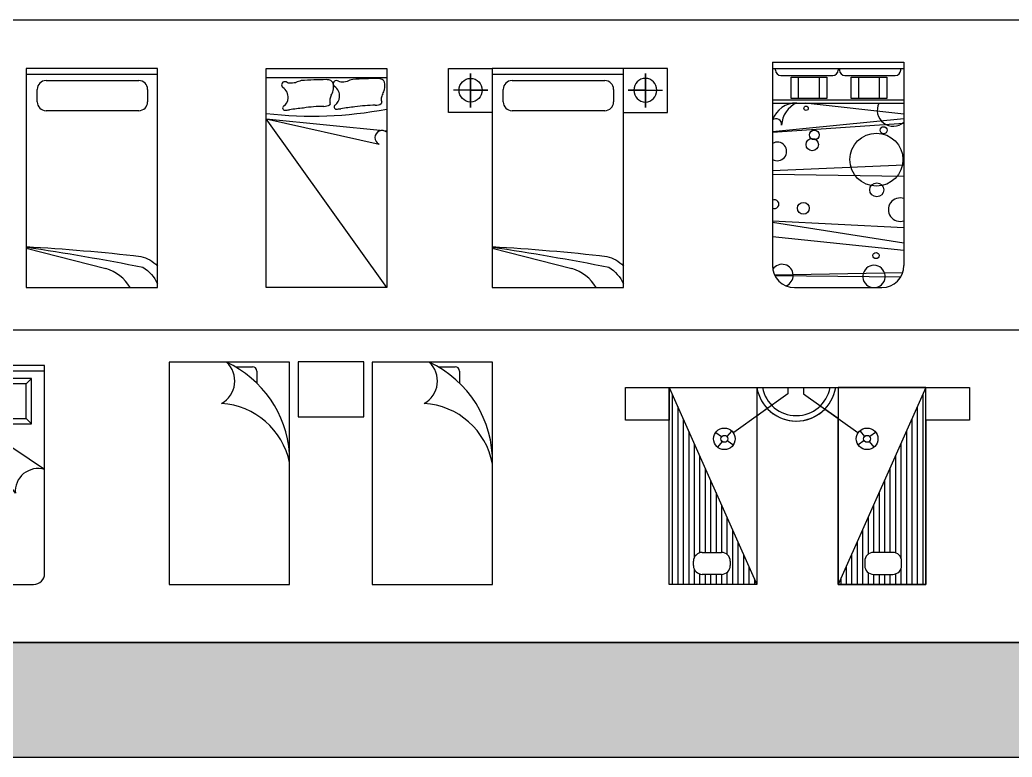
# Model space of a CAD drawing. Header units: millimetres. Extents: x 1787 to 68324, y 1435 to 30835.
# Drawn here: x 38376 to 47442, y 1435 to 8173 of the extents above; entities that cross this region are included whole.
import ezdxf

# ---------------------------------------------------------------- set-up
doc = ezdxf.new("R2010")
doc.units = ezdxf.units.MM
doc.layers.add('www.cad-blocks.net', color=7, linetype='Continuous')

# ---------------------------------------------------------------- blocks, each defined once
blk = doc.blocks.new('A$C289B5ABC')
for p, q in [((0, 0.1), (0, 2)), ((0, 2), (1.2, 2)), ((1.2, 2), (1.2, 0.1)), ((1.2397, 1.9975), (1.8897, 1.9975)), ((1.2397, 1.5475), (1.2397, 1.9975)), ((1.8897, 1.9975), (1.8897, 1.5475)), ((1.9294, 2), (1.9294, 0.1)), ((3.1294, 2), (1.9294, 2)), ((3.1294, 0.1), (3.1294, 2)), ((0, 1.95), (1.2, 1.95)), ((1.5689, 1.5786), (1.5689, 1.9708)), ((3.1294, 1.95), (1.9294, 1.95)), ((0.119, 1.8835), (1.1071, 1.8835)), ((0.119, 1.4673), (0.119, 1.8835)), ((0.119, 1.8835), (0.169, 1.8335)), ((0.169, 1.8335), (1.0571, 1.8335)), ((0.169, 1.5173), (0.169, 1.8335)), ((1.0571, 1.8335), (1.1071, 1.8835)), ((1.0571, 1.8335), (1.0571, 1.5501)), ((1.1071, 1.8835), (1.1071, 1.5285)), ((2.0223, 1.8835), (2.0223, 1.5285)), ((2.0723, 1.8335), (2.0223, 1.8835)), ((3.0104, 1.8835), (2.0223, 1.8835)), ((2.0723, 1.8335), (2.0723, 1.5501)), ((2.9604, 1.8335), (2.0723, 1.8335)), ((3.0104, 1.8835), (2.9604, 1.8335)), ((2.9604, 1.5173), (2.9604, 1.8335)), ((3.0104, 1.4673), (3.0104, 1.8835)), ((1.3704, 1.7747), (1.768, 1.7747)), ((0, 1.05), (0.8263, 1.6076)), ((0.2666, 0.8327), (0.8263, 1.6076)), ((0.9063, 1.6151), (1.2064, 1.4857)), ((0.9063, 1.6151), (1.0912, 1.3965)), ((1.8897, 1.5475), (1.2397, 1.5475)), ((2.2231, 1.6151), (1.923, 1.4857)), ((2.2231, 1.6151), (2.0382, 1.3965)), ((3.1294, 1.05), (2.3031, 1.6076)), ((2.8628, 0.8327), (2.3031, 1.6076)), ((0.169, 1.5173), (0.119, 1.4673)), ((0.6185, 1.4673), (0.119, 1.4673)), ((0.6926, 1.5173), (0.169, 1.5173)), ((2.4368, 1.5173), (2.9604, 1.5173)), ((2.5109, 1.4673), (3.0104, 1.4673)), ((2.9604, 1.5173), (3.0104, 1.4673)), ((0.2674, 0.8453), (0.2794, 0.8453)), ((2.862, 0.8453), (2.85, 0.8453)), ((1.1, 0), (0.1, 0)), ((2.0294, 0), (3.0294, 0))]:
    blk.add_line(p, q)
for radius in [0.15, 0.05]:
    blk.add_circle((1.5689, 1.7747), radius)
for centre, radius, start, end in [((0.8749, 1.5202), 0.1, 71.72145, 119.07986), ((2.2545, 1.5202), 0.1, 60.92014, 108.27855), ((1.1959, 1.3804), 0.1059, 84.28014, 171.22645), ((1.9336, 1.3804), 0.1059, 8.77355, 95.71986), ((0.0605, 0.852), 0.207, 354.64216, 106.97752), ((3.069, 0.852), 0.207, 73.02248, 185.35784), ((0.1, 0.1), 0.1, 180, 270), ((1.1, 0.1), 0.1, 270, 0), ((2.0294, 0.1), 0.1, 180, 270), ((3.0294, 0.1), 0.1, 270, 0)]:
    blk.add_arc(centre, radius, start, end)
blk = doc.blocks.new('A$C6C251112')
for p, q in [((0, 2.03), (0, 0)), ((1.1, 2.03), (0, 2.03)), ((1.1, 0), (1.1, 2.03)), ((1.779, 2.033), (1.179, 2.033)), ((1.179, 2.033), (1.179, 1.533)), ((1.779, 1.533), (1.779, 2.033)), ((1.854, 2.03), (1.854, 0)), ((2.954, 2.03), (1.854, 2.03)), ((2.954, 0), (2.954, 2.03)), ((0.6144, 1.99), (0.762, 1.99)), ((0.802, 1.95), (0.802, 1.8398)), ((2.4664, 1.99), (2.614, 1.99)), ((2.654, 1.95), (2.654, 1.8398)), ((1.179, 1.533), (1.779, 1.533)), ((0, 0), (1.1, 0)), ((1.854, 0), (2.954, 0))]:
    blk.add_line(p, q)
for centre, radius, start, end in [((0.3669, 1.8591), 0.2328, 298.7743, 47.23901), ((0.1096, 1.1284), 0.9927, 3.92062, 65.26317), ((2.2189, 1.8591), 0.2328, 298.7743, 47.23901), ((1.9616, 1.1284), 0.9927, 358.53779, 65.26317), ((0.762, 1.95), 0.04, 0, 90), ((2.614, 1.95), 0.04, 0, 90), ((0.4339, 0.9765), 0.68, 11.59346, 86.19613), ((2.2859, 0.9765), 0.68, 10.72262, 86.19613)]:
    blk.add_arc(centre, radius, start, end)
blk = doc.blocks.new('A$C67F95B4E')
at = {"linetype": 'Continuous'}
for p, q in [((0.0001, 2.0599), (0.0001, 0.2)), ((0.0001, 2.0599), (1.2001, 2.0599)), ((0.0001, 2), (1.2001, 2)), ((0.0275, 1.9866), (0.0275, 2)), ((0.6001, 2), (0.6001, 1.9866)), ((0.6114, 2), (0.6114, 1.9866)), ((1.1711, 1.9866), (1.1711, 2)), ((1.2001, 2.0599), (1.2001, 0.2)), ((0.0775, 1.9366), (0.5501, 1.9366)), ((0.1691, 1.9219), (0.495, 1.9219)), ((0.1691, 1.7275), (0.1691, 1.9219)), ((0.2372, 1.7275), (0.2372, 1.9219)), ((0.4281, 1.7275), (0.4281, 1.9219)), ((0.495, 1.9219), (0.495, 1.7275)), ((0.6614, 1.9366), (1.1211, 1.9366)), ((0.7198, 1.7275), (0.7198, 1.9219)), ((0.7198, 1.9219), (1.0458, 1.9219)), ((0.788, 1.7275), (0.788, 1.9219)), ((0.9789, 1.7275), (0.9789, 1.9219)), ((1.0458, 1.9219), (1.0458, 1.7275)), ((0.495, 1.7275), (0.1691, 1.7275)), ((1.0458, 1.7275), (0.7198, 1.7275)), ((0.0001, 1.7158), (1.2001, 1.7158)), ((0.0001, 1.6858), (1.2001, 1.6858)), ((1.2001, 1.5838), (0.2982, 1.6858)), ((0.0001, 1.4255), (1.2001, 1.5447)), ((1.2001, 1.497), (0.0001, 1.417)), ((0.0001, 1.0697), (1.2001, 1.1212)), ((1.2001, 1.0144), (0.0001, 1.0327)), ((0.0001, 0.6091), (1.2001, 0.5486)), ((0.0001, 0.5956), (1.2001, 0.4088)), ((0.0001, 0.4647), (1.2001, 0.3406)), ((0.0189, 0.1152), (1.1895, 0.1358)), ((1.17, 0.0945), (0.0228, 0.1074)), ((0.2001, 0), (1.0001, 0))]:
    blk.add_line(p, q, dxfattribs=at)
for centre, radius in [((0.3072, 1.6374), 0.0198), ((1.0151, 1.4372), 0.0319), ((0.3632, 1.3057), 0.0567), ((0.382, 1.3934), 0.0438), ((0.9491, 1.1681), 0.242), ((0.9524, 0.8927), 0.0638), ((0.2821, 0.7238), 0.0539), ((0.9459, 0.292), 0.028)]:
    blk.add_circle(centre, radius, dxfattribs=at)
for centre, radius, start, end in [((0.0775, 1.9866), 0.05, 180, 270), ((0.5501, 1.9866), 0.05, 270, 0), ((0.6614, 1.9866), 0.05, 180, 270), ((1.1211, 1.9866), 0.05, 270, 0), ((0.2245, 1.4473), 0.2399, 91.04682, 159.35202), ((0.3239, 1.4695), 0.2411, 115.4947, 176.68583), ((1.1027, 1.6186), 0.1456, 152.52965, 311.95785), ((0.0315, 1.4903), 0.0522, 352.49005, 127.14208), ((0.0439, 1.2432), 0.0852, 239.05996, 120.94004), ((1.1653, 0.7113), 0.107, 71.04938, 288.95062), ((0.0188, 0.7613), 0.0401, 242.12352, 117.87648), ((0.2001, 0.2), 0.2, 180, 270), ((0.0877, 0.1105), 0.1012, 290.21612, 146.84159), ((0.9272, 0.1003), 0.1022, 281.00772, 258.99228), ((1.0001, 0.2), 0.2, 270, 0)]:
    blk.add_arc(centre, radius, start, end, dxfattribs=at)
blk = doc.blocks.new('A$C1CF419FF')
for p, q in [((0, 1.6), (0, 2)), ((0, 2), (0.4, 2)), ((1.6, 2), (0.4, 2)), ((0.4, 2), (0.4, 0)), ((1.6, 0), (1.6, 2)), ((2, 2), (1.6, 2)), ((2, 1.6), (2, 2)), ((0.2016, 1.6438), (0.2016, 1.9558)), ((0.2016, 1.9558), (0.2016, 1.8029)), ((0.4024, 1.95), (1.6022, 1.95)), ((1.7984, 1.6438), (1.7984, 1.9558)), ((1.7984, 1.9558), (1.7984, 1.8029)), ((0.5802, 1.8901), (1.428, 1.8901)), ((0.3582, 1.8029), (0.0462, 1.8029)), ((0.2016, 1.8029), (0.3582, 1.8029)), ((0.2016, 1.8029), (0.2016, 1.6438)), ((0.5002, 1.6957), (0.5002, 1.8101)), ((1.508, 1.8101), (1.508, 1.6957)), ((1.7984, 1.8029), (1.6418, 1.8029)), ((1.6418, 1.8029), (1.9538, 1.8029)), ((1.7984, 1.8029), (1.7984, 1.6438)), ((0.4, 1.6), (0, 1.6)), ((1.428, 1.6157), (0.5802, 1.6157)), ((1.6, 1.6), (2, 1.6)), ((0.4, 0.3595), (1.1271, 0.1737)), ((0.4, 0), (1.6, 0))]:
    blk.add_line(p, q)
for centre, radius, start, end in [((0.5802, 1.8101), 0.08, 90, 180), ((1.428, 1.8101), 0.08, 0, 90), ((0.5802, 1.6957), 0.08, 180, 270), ((1.428, 1.6957), 0.08, 270, 0), ((1.0142, -0.1991), 0.3894, 30.74256, 73.15836)]:
    blk.add_arc(centre, radius, start, end)
blk.add_ellipse((0.2016, 1.8029), major_axis=(0, 0.1081), ratio=0.975448, start_param=3.141593, end_param=9.424778)
at = {"extrusion": (0, 0, -1)}
blk.add_ellipse((1.7984, 1.8029), major_axis=(0, -0.1081), ratio=0.975448, dxfattribs=at)
for centre, major_axis, ratio, start_param, end_param in [((-0.5372, -27.7974), (-0.2522, 28.1986), 0.804733, 0.052423, 0.098615), ((-1.0268, -20.3946), (-16.1576, 14.8127), 0.921097, 0.937065, 0.987694), ((1.3756, -0.1321), (0.0073, 0.4244), 0.825424, 0.18152, 0.67424), ((1.3503, -0.1021), (-0.1187, 0.3175), 0.834521, 0.831235, 1.457081)]:
    blk.add_ellipse(centre, major_axis=major_axis, ratio=ratio, start_param=start_param, end_param=end_param, dxfattribs=at)
blk = doc.blocks.new('A$C23314182')
for p, q in [((0, 0), (0, 2)), ((0, 2), (1.1, 2)), ((1.1, 2), (1.1, 0)), ((0, 1.92), (1.1, 1.92)), ((1.1, 0), (0, 1.54)), ((0, 1.54), (1.03, 1.31)), ((0, 1.54), (1.1, 1.43)), ((1.1, 0), (0, 0))]:
    blk.add_line(p, q)
for centre, radius, start, end in [((1.0191, -0.984), 2.8931, 90, 94.54158), ((1.0191, 1.8124), 0.0967, 64.96616, 90), ((0.1687, 1.851), 0.029, 87.362, 236.04061), ((0.092, 1.7371), 0.1083, 356.2261, 56.04061), ((0.1676, 1.8279), 0.0521, 63.84839, 87.362), ((0.2109, 1.9162), 0.0462, 243.84839, 268.84065), ((0.217, 2.2173), 0.3473, 268.84065, 278.54567), ((0.3819, 1.6043), 0.2923, 102.23575, 112.8076), ((0.5491, -0.994), 2.8931, 90, 94.54158), ((0.5491, 1.8024), 0.0967, 64.96616, 90), ((0.5747, 1.8573), 0.0361, 12.52881, 64.96616), ((0.6387, 1.861), 0.029, 87.362, 236.04061), ((0.463, 1.8325), 0.1505, 347.53915, 12.52881), ((0.562, 1.7471), 0.1083, 356.2261, 56.04061), ((0.6376, 1.8379), 0.0521, 63.84839, 87.362), ((0.6809, 1.9262), 0.0462, 243.84839, 268.84065), ((0.687, 2.2273), 0.3473, 268.84065, 278.54567), ((0.8519, 1.6143), 0.2923, 102.23575, 112.8076), ((1.0447, 1.8673), 0.0361, 12.52881, 64.96616), ((0.933, 1.8425), 0.1505, 347.53915, 12.52881), ((0.1038, 1.7363), 0.0964, 304.24524, 356.2261), ((0.7013, 1.6973), 0.1234, 150.4741, 169.38211), ((0.4623, 1.8326), 0.1513, 330.4741, 347.53915), ((0.5738, 1.7463), 0.0964, 304.24524, 356.2261), ((1.1046, 1.7198), 0.0556, 169.38211, 205.92225), ((1.1713, 1.7073), 0.1234, 150.4741, 169.38211), ((0.9323, 1.8426), 0.1513, 330.4741, 347.53915), ((0.1694, 1.6401), 0.0201, 124.24524, 271.84219), ((0.735, -1.9856), 3.6471, 96.21764, 98.25806), ((0.5274, 0.4849), 1.1702, 90.08362, 99.21584), ((0.5256, 1.7619), 0.1068, 270.05366, 300.63035), ((0.6346, 1.7098), 0.0556, 169.38211, 205.92225), ((0.5739, 1.6802), 0.0119, 300.63035, 25.92225), ((0.6394, 1.6501), 0.0201, 124.24524, 271.84219), ((0.6281, 1.999), 0.3692, 271.84219, 278.25806), ((1.205, -1.9756), 3.6471, 96.21764, 98.25806), ((0.9974, 0.4949), 1.1702, 90.08362, 99.21584), ((0.9956, 1.7719), 0.1068, 270.05366, 300.63035), ((1.0439, 1.6902), 0.0119, 300.63035, 25.92225), ((0.4195, 5.1997), 3.634, 263.37174, 280.79339), ((0.1581, 1.989), 0.3692, 271.84219, 278.25806), ((1.0581, 1.3694), 0.0657, 50.40379, 244.65382)]:
    blk.add_arc(centre, radius, start, end)
blk = doc.blocks.new('A$C57195980')
for p, q in [((1.2, 2), (0, 2)), ((0, 2), (0, 0)), ((1.2, 0), (1.2, 2)), ((0.0024, 1.95), (1.2022, 1.95)), ((0.1802, 1.8901), (1.028, 1.8901)), ((0.1002, 1.6957), (0.1002, 1.8101)), ((1.108, 1.8101), (1.108, 1.6957)), ((1.028, 1.6157), (0.1802, 1.6157)), ((0, 0.3595), (0.7271, 0.1737)), ((0, 0), (1.2, 0))]:
    blk.add_line(p, q)
for centre, radius, start, end in [((0.1802, 1.8101), 0.08, 90, 180), ((1.028, 1.8101), 0.08, 0, 90), ((0.1802, 1.6957), 0.08, 180, 270), ((1.028, 1.6957), 0.08, 270, 0), ((0.6142, -0.1991), 0.3894, 30.74256, 73.15836)]:
    blk.add_arc(centre, radius, start, end)
at = {"extrusion": (0, 0, -1)}
for centre, major_axis, ratio, start_param, end_param in [((-0.9372, -27.7974), (-0.2522, 28.1986), 0.804733, 0.052423, 0.098615), ((-1.4268, -20.3946), (-16.1576, 14.8127), 0.921097, 0.937065, 0.987694), ((0.9756, -0.1321), (0.0073, 0.4244), 0.825424, 0.18152, 0.67424), ((0.9503, -0.1021), (-0.1187, 0.3175), 0.834521, 0.831235, 1.457081)]:
    blk.add_ellipse(centre, major_axis=major_axis, ratio=ratio, start_param=start_param, end_param=end_param, dxfattribs=at)
blk = doc.blocks.new('A$C3C6510C5')
for p, q in [((0, 1.8, -0.1688), (0.4, 1.8, -0.1688)), ((0, 1.5, -0.1688), (0, 1.8, -0.1688)), ((0, 1.8, -0.1688), (3.1433, 1.8, -0.1688)), ((0, 1.5, -0.1688), (0, 1.8, -0.1688)), ((0.4, 1.8, -0.1688), (1.2, 0, -0.1688)), ((0.4, 1.8, -0.1688), (0.4, 1.5, -0.1688)), ((0.4, 1.8, -0.1688), (1.2, 1.8, -0.1688)), ((0.4, 0, -0.1688), (0.4, 1.8, -0.1688)), ((0.4, 0, -0.1688), (0.4, 1.8, -0.1688)), ((0.4, 1.8, -0.1688), (1.2, 1.8, -0.1688)), ((0.4, 0, -0.1688), (0.4, 1.8, -0.1688)), ((0.4272, 1.7389, -0.1688), (0.4272, 0, -0.1688)), ((1.4843, 1.7421, -0.1688), (0.9882, 1.3876, -0.1688)), ((1.2, 1.8, -0.1688), (1.9433, 1.8, -0.1688)), ((1.2, 1.8, -0.1688), (1.2, 0, -0.1688)), ((1.2, 1.8, -0.1688), (1.2, 0, -0.1688)), ((1.4843, 1.8, -0.1688), (1.4843, 1.7421, -0.1688)), ((1.6261, 1.8, -0.1688), (1.6261, 1.7421, -0.1688)), ((1.6261, 1.7421, -0.1688), (2.1222, 1.3876, -0.1688)), ((2.7433, 1.8, -0.1688), (1.9433, 0, -0.1688)), ((2.7433, 1.8, -0.1688), (1.9433, 1.8, -0.1688)), ((1.9433, 1.8, -0.1688), (1.9433, 0, -0.1688)), ((2.7433, 1.8, -0.1688), (1.9433, 1.8, -0.1688)), ((1.9433, 1.8, -0.1688), (1.9433, 0, -0.1688)), ((2.7162, 1.7389, -0.1688), (2.7162, 0, -0.1688)), ((2.7433, 1.8, -0.1688), (3.1433, 1.8, -0.1688)), ((2.7433, 1.5, -0.1688), (2.7433, 1.8, -0.1688)), ((2.7433, 0, -0.1688), (2.7433, 1.8, -0.1688)), ((2.7433, 0, -0.1688), (2.7433, 1.8, -0.1688)), ((2.7433, 0, -0.1688), (2.7433, 1.8, -0.1688)), ((3.1433, 1.8, -0.1688), (3.1433, 1.5, -0.1688)), ((3.1433, 1.8, -0.1688), (3.1433, 1.5, -0.1688)), ((0.4772, 1.6264, -0.1688), (0.4772, 0, -0.1688)), ((1.2954, 1.6071, -0.1688), (1.2, 1.5389, -0.1688)), ((1.9433, 1.5154, -0.1688), (1.8212, 1.6027, -0.1688)), ((2.6662, 1.6264, -0.1688), (2.6662, 0, -0.1688)), ((0.4, 1.5, -0.1688), (0, 1.5, -0.1688)), ((0.4, 1.5, -0.1688), (0, 1.5, -0.1688)), ((0.4, 0, -0.1688), (0.4, 1.5, -0.1688)), ((0.5272, 1.5139, -0.1688), (0.5272, 0, -0.1688)), ((1.2, 1.5389, -0.1688), (1.2, 0, -0.1688)), ((1.9433, 0, -0.1688), (1.9433, 1.5154, -0.1688)), ((2.6162, 1.5139, -0.1688), (2.6162, 0, -0.1688)), ((3.1433, 1.5, -0.1688), (2.7433, 1.5, -0.1688)), ((3.1433, 1.5, -0.1688), (2.7433, 1.5, -0.1688)), ((2.7433, 1.5, -0.1688), (2.7433, 0, -0.1688)), ((0.5772, 1.4014, -0.1688), (0.5772, 0, -0.1688)), ((0.8252, 1.3876, -0.1688), (0.8784, 1.3506, -0.1688)), ((0.967, 1.4018, -0.1688), (0.9255, 1.3534, -0.1688)), ((2.1434, 1.4018, -0.1688), (2.1849, 1.3534, -0.1688)), ((2.2852, 1.3876, -0.1688), (2.232, 1.3506, -0.1688)), ((2.5662, 1.4014, -0.1688), (2.5662, 0, -0.1688)), ((0.6272, 1.2889, -0.1688), (0.6272, 0.2432, -0.1688)), ((0.8844, 1.3054, -0.1688), (0.8407, 1.2544, -0.1688)), ((0.9303, 1.3145, -0.1688), (0.9882, 1.2742, -0.1688)), ((2.1801, 1.3145, -0.1688), (2.1222, 1.2742, -0.1688)), ((2.226, 1.3054, -0.1688), (2.2697, 1.2544, -0.1688)), ((2.5162, 1.2889, -0.1688), (2.5162, 0.2432, -0.1688)), ((0.6772, 1.1764, -0.1688), (0.6772, 0.2887, -0.1688)), ((2.4662, 1.1764, -0.1688), (2.4662, 0.2887, -0.1688)), ((0.7272, 1.0639, -0.1688), (0.7272, 0.2923, -0.1688)), ((2.4162, 1.0639, -0.1688), (2.4162, 0.2923, -0.1688)), ((0.7772, 0.9514, -0.1688), (0.7772, 0.2923, -0.1688)), ((2.3662, 0.9514, -0.1688), (2.3662, 0.2923, -0.1688)), ((0.8272, 0.8389, -0.1688), (0.8272, 0.2923, -0.1688)), ((2.3162, 0.8389, -0.1688), (2.3162, 0.2923, -0.1688)), ((0.8772, 0.7264, -0.1688), (0.8772, 0.2923, -0.1688)), ((2.2662, 0.7264, -0.1688), (2.2662, 0.2923, -0.1688)), ((0.9272, 0.6139, -0.1688), (0.9272, 0.275, -0.1688)), ((2.2162, 0.6139, -0.1688), (2.2162, 0.275, -0.1688)), ((0.9772, 0.5014, -0.1688), (0.9772, 0, -0.1688)), ((2.1662, 0.5014, -0.1688), (2.1662, 0, -0.1688)), ((1.0272, 0.3889, -0.1688), (1.0272, 0, -0.1688)), ((2.1162, 0.3889, -0.1688), (2.1162, 0, -0.1688)), ((0.701, 0.2923, -0.1688), (0.8774, 0.2923, -0.1688)), ((1.0772, 0.2764, -0.1688), (1.0772, 0, -0.1688)), ((2.0662, 0.2764, -0.1688), (2.0662, 0, -0.1688)), ((2.4423, 0.2923, -0.1688), (2.2659, 0.2923, -0.1688)), ((0.621, 0.1723, -0.1688), (0.621, 0.2123, -0.1688)), ((0.9574, 0.2123, -0.1688), (0.9574, 0.1723, -0.1688)), ((2.1859, 0.2123, -0.1688), (2.1859, 0.1723, -0.1688)), ((2.5223, 0.1723, -0.1688), (2.5223, 0.2123, -0.1688)), ((0.6272, 0.1415, -0.1688), (0.6272, 0, -0.1688)), ((0.6772, 0.096, -0.1688), (0.6772, 0, -0.1688)), ((0.8774, 0.0923, -0.1688), (0.701, 0.0923, -0.1688)), ((0.7272, 0.0923, -0.1688), (0.7272, 0, -0.1688)), ((0.7772, 0.0923, -0.1688), (0.7772, 0, -0.1688)), ((0.8272, 0.0923, -0.1688), (0.8272, 0, -0.1688)), ((0.8772, 0.0923, -0.1688), (0.8772, 0, -0.1688)), ((0.9272, 0.1097, -0.1688), (0.9272, 0, -0.1688)), ((1.1272, 0.1639, -0.1688), (1.1272, 0, -0.1688)), ((2.0162, 0.1639, -0.1688), (2.0162, 0, -0.1688)), ((2.2162, 0.1097, -0.1688), (2.2162, 0, -0.1688)), ((2.2659, 0.0923, -0.1688), (2.4423, 0.0923, -0.1688)), ((2.2662, 0.0923, -0.1688), (2.2662, 0, -0.1688)), ((2.3162, 0.0923, -0.1688), (2.3162, 0, -0.1688)), ((2.3662, 0.0923, -0.1688), (2.3662, 0, -0.1688)), ((2.4162, 0.0923, -0.1688), (2.4162, 0, -0.1688)), ((2.4662, 0.096, -0.1688), (2.4662, 0, -0.1688)), ((2.5162, 0.1415, -0.1688), (2.5162, 0, -0.1688)), ((1.1772, 0.0514, -0.1688), (1.1772, 0, -0.1688)), ((1.9662, 0.0514, -0.1688), (1.9662, 0, -0.1688)), ((1.2, 0, -0.1688), (0.4, 0, -0.1688)), ((1.2, 0, -0.1688), (0.4, 0, -0.1688)), ((1.2, 0, -0.1688), (0.4, 0, -0.1688)), ((1.2, 0, -0.1688), (0.4, 0, -0.1688)), ((2.7433, 0, -0.1688), (1.9433, 0, -0.1688)), ((1.9433, 0, -0.1688), (2.7433, 0, -0.1688)), ((1.9433, 0, -0.1688), (2.7433, 0, -0.1688)), ((1.9433, 0, -0.1688), (2.7433, 0, -0.1688))]:
    blk.add_line(p, q)
for centre, radius in [((0.9032, 1.3309, -0.1688), 0.0987), ((0.9032, 1.3309, -0.1688), 0.0317), ((2.2072, 1.3309, -0.1688), 0.0987), ((2.2072, 1.3309, -0.1688), 0.0317)]:
    blk.add_circle(centre, radius)
for centre, radius, start, end in [((1.5604, 1.857, -0.1688), 0.3643, 189.00291, 350.99716), ((1.5604, 1.857, -0.1688), 0.3143, 190.45011, 349.54989), ((1.5604, 1.857, -0.1688), 0.3643, 223.32146, 315.72058), ((0.701, 0.2123, -0.1688), 0.08, 90, 180), ((0.8774, 0.2123, -0.1688), 0.08, 0, 90), ((2.2659, 0.2123, -0.1688), 0.08, 90, 180), ((2.4423, 0.2123, -0.1688), 0.08, 0, 90), ((0.701, 0.1723, -0.1688), 0.08, 180, 270), ((0.8774, 0.1723, -0.1688), 0.08, 270, 0), ((2.2659, 0.1723, -0.1688), 0.08, 180, 270), ((2.4423, 0.1723, -0.1688), 0.08, 270, 0)]:
    blk.add_arc(centre, radius, start, end)
blk = doc.blocks.new('format')
at = {"true_color": 0x546d8e}
h = blk.add_hatch(color=155, dxfattribs=at)
h.set_gradient(color1=(68, 68, 68), color2=(84, 109, 142), tint=1)
h.paths.add_polyline_path([(110172.9, 10917.5), (110172.9, 11965.4), (47364.4, 11965.4), (47364.4, 10917.5)])
at = {"color": 155, "true_color": 0x546d8e}
for p, q in [((47364.4, 17655.7), (110172.9, 17655.7)), ((47364.4, 14823.4), (110172.9, 14823.4)), ((110172.9, 11965.4), (47364.4, 11965.4)), ((47364.4, 11965.4), (110172.9, 11965.4)), ((47364.4, 10917.5), (110172.9, 10917.5))]:
    blk.add_line(p, q, dxfattribs=at)
blk.add_line((47364.4, 11965.4), (110172.9, 11965.4))

msp = doc.modelspace()

# ---------------------------------------------------------------- block references
at = {"xscale": 1000, "yscale": 1000, "zscale": 1000}
for name, p in [('A$C57195980', (38434.7, 5727)), ('A$C23314182', (40627.4, 5727)), ('A$C1CF419FF', (42292.1, 5727)), ('A$C67F95B4E', (45252.4, 5727)), ('A$C289B5ABC', (35472.1, 3013)), ('A$C6C251112', (39739.4, 3013)), ('A$C3C6510C5', (43909.3, 3013, 168.8))]:
    msp.add_blockref(name, p, dxfattribs=at)
at = {"layer": 'www.cad-blocks.net'}
msp.add_blockref('format', (-41848.5, -9482.9), dxfattribs=at)

doc.saveas('drawing.dxf')
